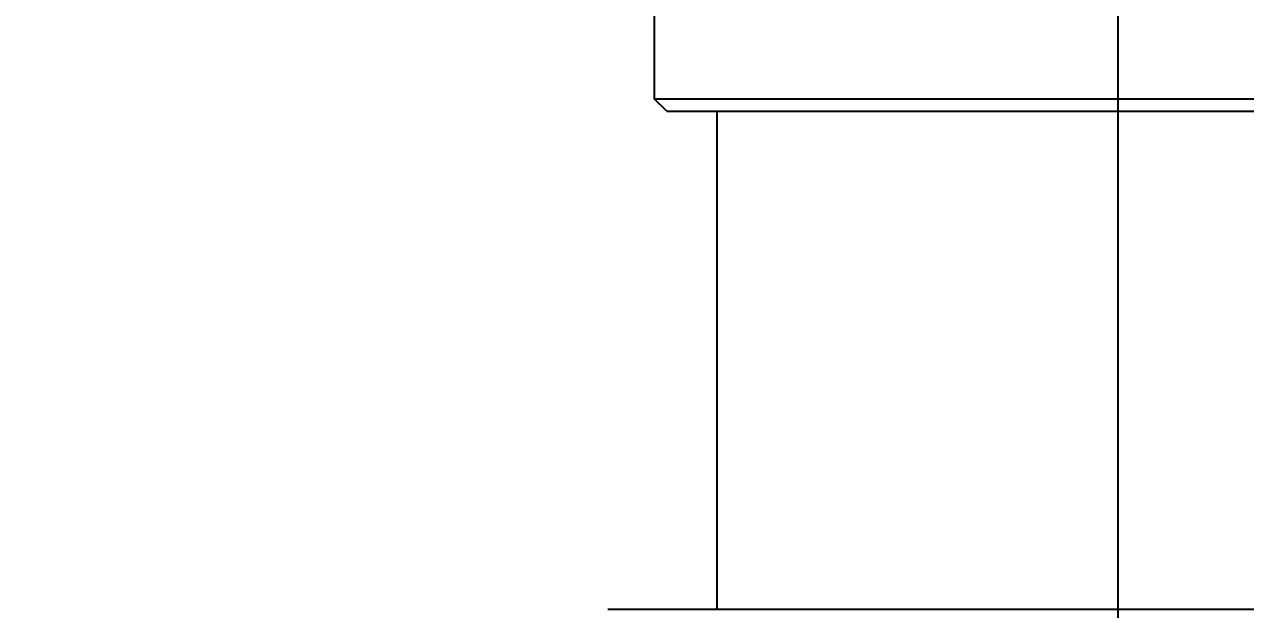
# Model space of a CAD drawing. Header units: millimetres. Extents: x 0 to 3800, y -67 to 2530.
# Drawn here: x 2277.7 to 2327.7, y 1612.2 to 1636.2 of the extents above; entities that cross this region are included whole.
import ezdxf
from ezdxf.lldxf.tags import DXFTag

# ---------------------------------------------------------------- set-up
doc = ezdxf.new("R2010")
doc.units = ezdxf.units.MM
for name, color, linetype in [('내부선 및 부속', 4, 'Continuous'), ('중심선', 1, 'DASHED'), ('치수선', 7, 'Continuous')]:
    doc.layers.add(name, color=color, linetype=linetype)
doc.styles.add('____', font='')
doc.styles.get('____').set_extended_font_data('굴림')
tags = doc.linetypes.add('DASHDOT', pattern=[70, 31, -13, 13, -13]).pattern_tags.tags
tags[10:11] = [DXFTag(74, 4), DXFTag(75, 0), DXFTag(340, '0'), DXFTag(46, 0.0), DXFTag(50, 0.0), DXFTag(44, 0.0), DXFTag(45, 0.0)]
tags[8:9] = [DXFTag(74, 4), DXFTag(75, 0), DXFTag(340, '0'), DXFTag(46, 0.0), DXFTag(50, 0.0), DXFTag(44, 0.0), DXFTag(45, 0.0)]
tags[6:7] = [DXFTag(74, 4), DXFTag(75, 0), DXFTag(340, '0'), DXFTag(46, 0.0), DXFTag(50, 0.0), DXFTag(44, 0.0), DXFTag(45, 0.0)]
tags[4:5] = [DXFTag(74, 4), DXFTag(75, 0), DXFTag(340, '0'), DXFTag(46, 0.0), DXFTag(50, 0.0), DXFTag(44, 0.0), DXFTag(45, 0.0)]
tags = doc.linetypes.add('DASHED', pattern=[25.72, 12.86, -12.86]).pattern_tags.tags
tags[6:7] = [DXFTag(74, 4), DXFTag(75, 0), DXFTag(340, '0'), DXFTag(46, 0.0), DXFTag(50, 0.0), DXFTag(44, 0.0), DXFTag(45, 0.0)]
tags[4:5] = [DXFTag(74, 4), DXFTag(75, 0), DXFTag(340, '0'), DXFTag(46, 0.0), DXFTag(50, 0.0), DXFTag(44, 0.0), DXFTag(45, 0.0)]
doc.dimstyles.new('MSADIM', dxfattribs={"dimtxt": 33, "dimasz": 17, "dimexe": 10, "dimexo": 7.5, "dimgap": 10, "dimtad": 0, "dimtih": 1, "dimtoh": 1, "dimdec": 0, "dimzin": 1, "dimdsep": 46, "dimtxsty": '____', "dimcen": 11.25, "dimadec": 0, "dimazin": 0, "dimtfac": 1, "dimtdec": 0, "dimtix": 1, "dimtmove": 0, "dimatfit": 3, "dimfxl": 1, "dimtolj": 1, "dimtzin": 1, "dimarcsym": 0})

# ---------------------------------------------------------------- blocks, each defined once
blk = doc.blocks.new('*D52')
at = {"layer": '치수선', "color": 0, "linetype": 'Continuous', "lineweight": -2, "transparency": 16777216}
for p, q in [((2932.455, 1675.439), (2932.455, 1337.939)), ((2232.455, 1355.314), (2232.455, 1337.939)), ((2249.455, 1347.939), (2545.324, 1347.939)), ((2915.455, 1347.939), (2619.585, 1347.939))]:
    blk.add_line(p, q, dxfattribs=at)
at = {"layer": '치수선', "color": 0, "linetype": 'Continuous', "transparency": 16777216}
for points in [[(2249.455, 1350.773), (2249.455, 1345.106), (2232.455, 1347.939)], [(2915.455, 1350.773), (2915.455, 1345.106), (2932.455, 1347.939)]]:
    blk.add_solid(points, dxfattribs=at)
at = {"layer": '치수선', "color": 0, "linetype": 'Continuous', "transparency": 16777216, "insert": (2582.455, 1347.939), "char_height": 25, "attachment_point": 5, "style": '____'}
blk.add_mtext('\\A1;700', dxfattribs=at)

msp = doc.modelspace()

# ---------------------------------------------------------------- linework, layer by layer
at = {"layer": '내부선 및 부속', "linetype": 'Continuous'}
for p, q in [((2303.464, 1640.871), (2303.464, 1633.152)), ((2303.977, 1632.638), (2303.464, 1633.152)), ((2303.464, 1633.152), (2341.446, 1633.152)), ((2303.978, 1632.638), (2340.932, 1632.638)), ((2306.03, 1632.638), (2306.03, 1612.214)), ((2343.353, 1612.214), (2301.556, 1612.214))]:
    msp.add_line(p, q, dxfattribs=at)
at = {"layer": '중심선', "linetype": 'DASHDOT'}
msp.add_line((2322.455, 1783.073), (2322.455, 1517.842), dxfattribs=at)

# ---------------------------------------------------------------- dimensions: what is measured, and where the dimension line sits
at = {"layer": '치수선', "linetype": 'Continuous'}
dim = msp.add_linear_dim(base=(2232.455, 1347.939), p1=(2932.455, 1682.939), p2=(2232.455, 1362.814), dimstyle='MSADIM', override={"dimtxt": 25}, dxfattribs=at)
dim.commit()
dim.dimension.update_dxf_attribs({"geometry": '*D52', "text_midpoint": (2582.455, 1347.939)})

doc.saveas('drawing.dxf')
